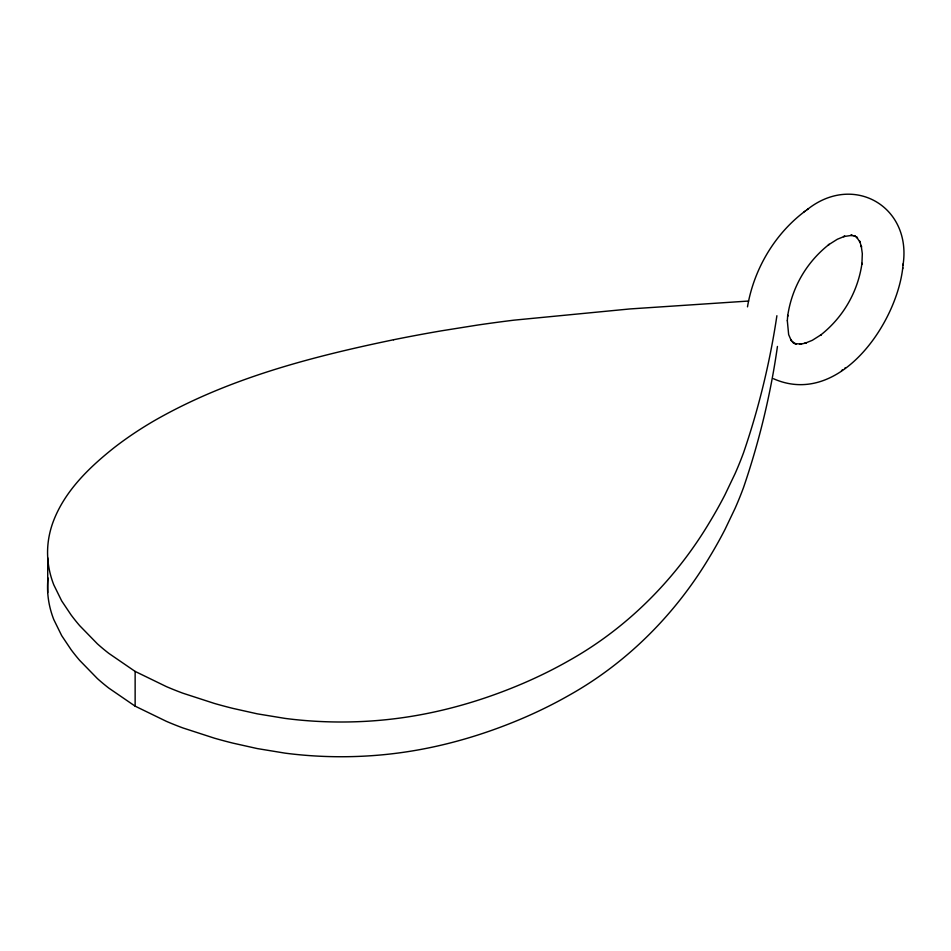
<?xml version="1.0" encoding="UTF-8"?>
<svg xmlns="http://www.w3.org/2000/svg" width="951" height="951" viewBox="0 0 951 951"><rect width="100%" height="100%" fill="white"/><g stroke="black" fill="none" stroke-linecap="round" stroke-linejoin="round"><path stroke-width="1.43" d="M903.046 264.937C912.021 206.522 853.32 172.642 807.209 209.612M773.472 378.712C838.746 407.694 896.413 324.279 902.772 267.754M902.665 268.788L903.141 263.843M777.442 346.449C770.667 394.356 759.183 441.692 743.551 487.459A934.571 539.574 0 0 1 735.004 508.523L725.031 529.398A1040.216 600.568 0 0 1 709.601 556.965C675.495 614.12 627.078 662.883 568.841 695.419A434.714 250.981 0 0 1 523.098 718.112C481.325 735.967 437.151 748.544 391.978 753.798A255.569 147.548 0 0 1 285.027 753.133L257.317 748.58L232.9 743.123A383.443 221.381 0 0 1 214.451 738.19L182.972 727.967A284.955 164.511 0 0 1 166.342 721.322L135.137 706.153L108.878 688.144A284.955 164.511 0 0 1 97.359 678.538L79.658 660.374A383.443 221.381 0 0 1 71.111 649.711L61.672 635.613L53.803 619.612A255.569 147.548 0 0 1 48.049 578.03M776.896 315.72C769.953 362.248 758.791 408.241 743.551 452.724A934.571 539.574 0 0 1 735.004 473.8L725.031 494.663A1040.216 600.568 0 0 1 709.601 522.23C675.495 579.385 627.078 628.147 568.841 660.683A434.714 250.981 0 0 1 523.098 683.377C481.325 701.244 437.151 713.809 391.978 719.063A255.569 147.548 0 0 1 285.027 718.397L257.317 713.844L232.9 708.388A383.443 221.381 0 0 1 214.451 703.455L182.972 693.231A284.955 164.511 0 0 1 166.342 686.586L135.137 671.418L108.878 653.408A284.955 164.511 0 0 1 97.359 643.803L79.658 625.639A383.443 221.381 0 0 1 71.111 614.976L61.672 600.889L53.803 584.889A255.569 147.548 0 0 1 52.674 523.145C63.943 491.75 88.859 467.702 114.429 447.445A434.714 250.981 0 0 1 153.741 421.031C227.479 378.569 310.846 356.922 393.548 339.757M747.486 306.852C754.048 268.158 775.945 231.699 808.112 208.97M804.07 211.859L804.915 211.265M841.516 370.581L842.42 369.939M844.714 368.299L845.57 367.692M748.592 301.039L629.907 308.944L513.932 320.166A934.571 539.574 0 0 0 477.45 325.087L441.3 330.853A1040.216 600.568 0 0 0 393.548 339.757M135.137 671.418L135.137 706.153M47.716 557.833L47.716 592.568M787.321 320.689L788.652 334.633L791.387 340.838L790.59 339.436L793.74 342.99L792.48 342.158L796.284 344.012L794.739 343.632L801.515 344.048L799.957 344.274L806.151 342.954L804.736 343.37L812.297 340.315L821.284 334.633L820.44 335.228C843.145 317.432 857.933 291.826 861.998 263.261L861.891 264.295L862.319 253.667L861.19 245.584L861.535 247.022L859.585 241.007L860.168 242.457L856.423 236.811L857.517 237.952L854.01 235.575L855.353 236.252L850.717 235.313L852.322 235.289L843.489 236.597L844.904 236.193L837.344 239.248L828.345 244.93L829.201 244.324C806.484 262.131 791.707 287.725 787.642 316.303L787.737 315.256L787.321 320.689"/></g></svg>
